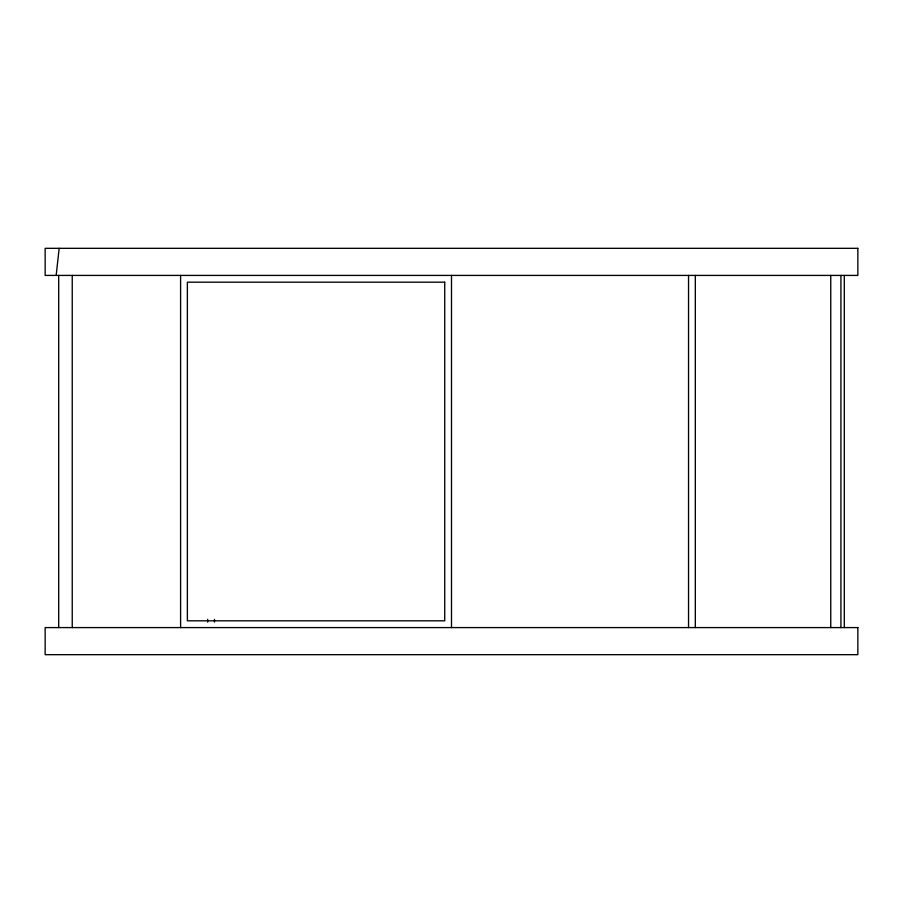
<?xml version="1.0" encoding="UTF-8"?>
<svg xmlns="http://www.w3.org/2000/svg" width="903" height="903" viewBox="0 0 903 903"><rect width="100%" height="100%" fill="white"/><g stroke="black" fill="none" stroke-linecap="round" stroke-linejoin="round"><path stroke-width="1.35" d="M56.167 275.415L59.158 248.325M844.305 275.415L844.305 627.585M840.919 275.415L840.919 627.585M830.76 275.415L830.76 627.585M695.31 275.415L695.31 627.585M688.537 275.415L688.537 627.585M451.5 275.415L451.5 627.585M214.462 619.334L214.462 622.088M207.69 619.334L207.69 622.088M180.6 275.415L180.6 627.585M72.24 275.415L72.24 627.585M58.695 275.415L58.695 627.585M857.85 248.325L45.15 248.325L45.15 275.415L857.85 275.415L857.85 248.325M444.727 282.188L187.372 282.188L187.372 620.812L444.727 620.812L444.727 282.188M857.85 627.585L45.15 627.585L45.15 654.675L857.85 654.675L857.85 627.585"/></g></svg>
